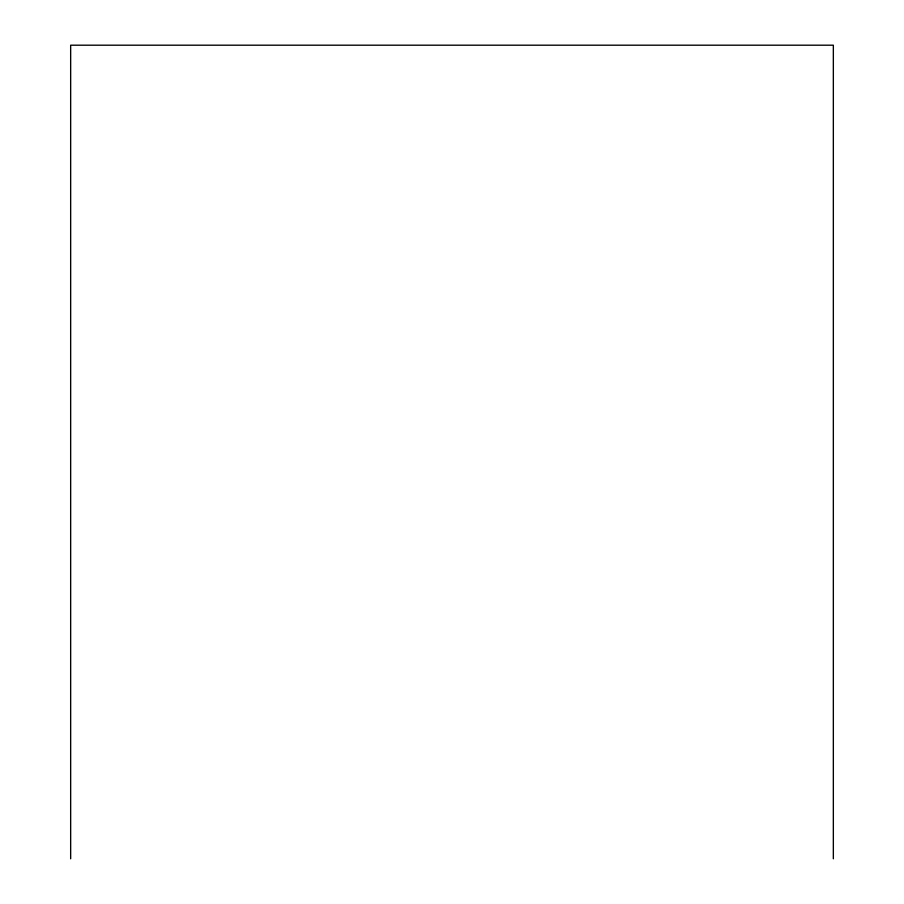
<?xml version="1.0" encoding="UTF-8"?>
<svg xmlns="http://www.w3.org/2000/svg" width="904" height="904" viewBox="0 0 904 904"><rect width="100%" height="100%" fill="white"/><g stroke="black" fill="none" stroke-linecap="round" stroke-linejoin="round"><path stroke-width="1.36" d="M833.341 858.8L833.341 45.2L70.659 45.2L70.659 858.8"/></g></svg>
